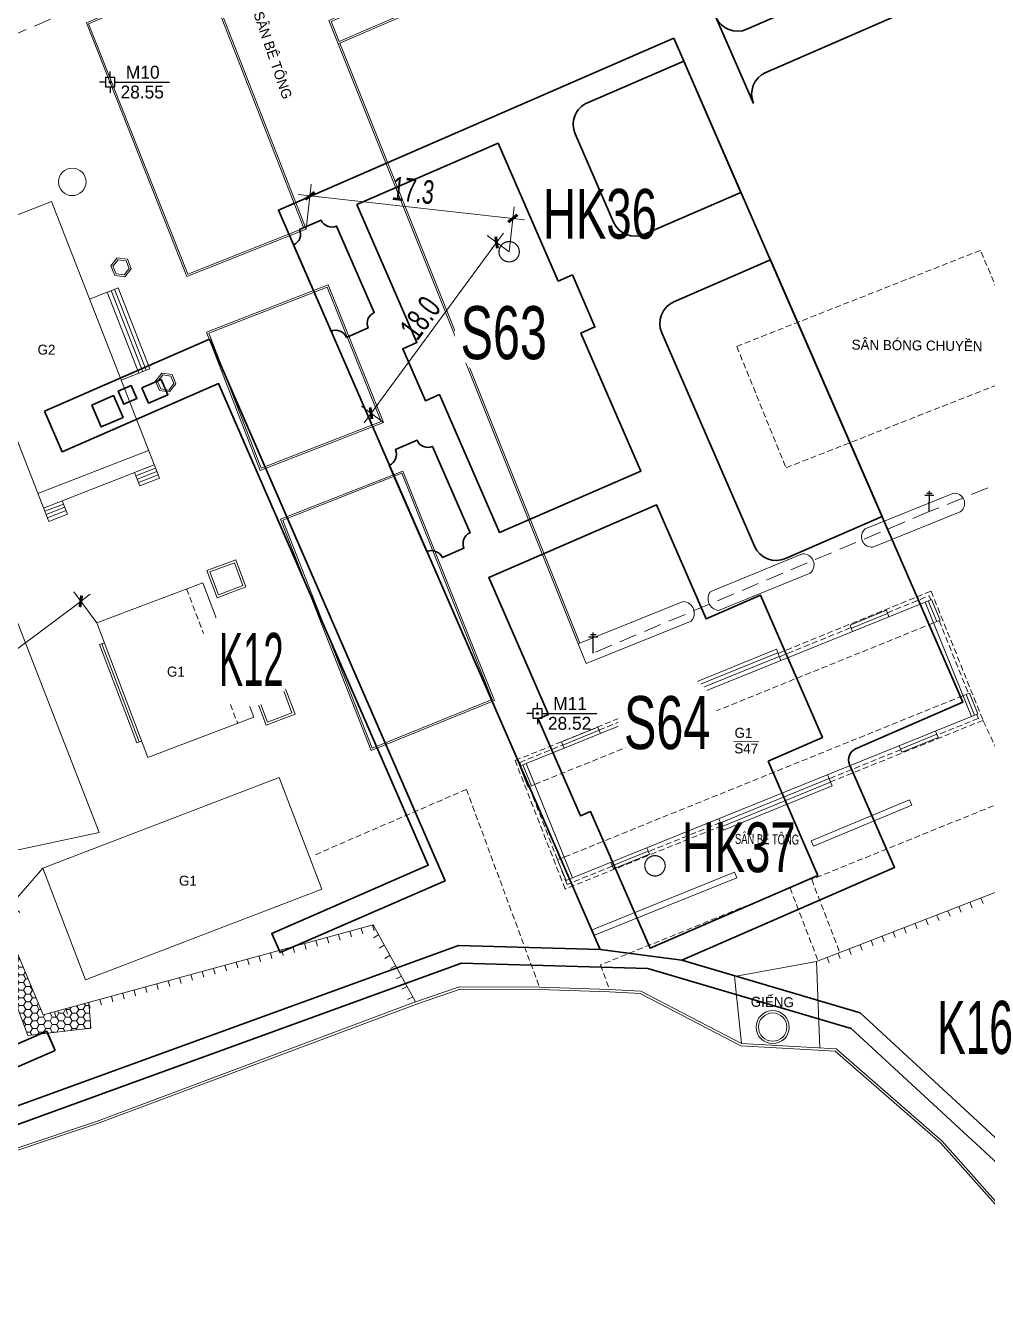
# Model space of a CAD drawing. Header units: inches. Extents: x 496359 to 501064, y 2374078 to 2377203.
# Drawn here: x 498262.6 to 498344.3, y 2376130.5 to 2376238.9 of the extents above; entities that cross this region are included whole.
import ezdxf
from ezdxf.enums import TextEntityAlignment as Align

# ---------------------------------------------------------------- set-up
doc = ezdxf.new("R2010")
doc.units = ezdxf.units.IN
doc.header["$MEASUREMENT"] = 0
doc.linetypes.add('DASHED', pattern=[0.75, 0.5, -0.25])
for name, color, linetype in [('cd', 7, 'Continuous'), ('chu', 6, 'Continuous'), ('MANH', 147, 'Continuous'), ('MOC - DC2', 1, 'Continuous'), ('NOI', 2, 'Continuous'), ('tl', 8, 'Continuous')]:
    doc.layers.add(name, color=color, linetype=linetype)
for name, color, linetype, lineweight in [('EG Text2', 7, 'Continuous', 18), ('ISO', 252, 'Continuous', 20), ('LC Dim', 8, 'Continuous', 18), ('LC Net dam 1', 30, 'Continuous', 30), ('LC Net manh', 239, 'Continuous', 5)]:
    doc.layers.add(name, color=color, linetype=linetype, lineweight=lineweight)
doc.styles.add('dien giai', font='', dxfattribs={"width": 0.8})
doc.styles.add('EG Hai', font='')
doc.styles.add('style1', font='')
doc.styles.get('dien giai').set_extended_font_data('.VnArial NarrowH')
doc.styles.get('EG Hai').set_extended_font_data('.VnArial NarrowH')
doc.styles.get('style1').set_extended_font_data('.VnAvantH')
doc.dimstyles.new('DIM300', dxfattribs={"dimscale": 0.5, "dimtxt": 2, "dimasz": 0.006999999999999999, "dimexe": 1, "dimexo": 0, "dimgap": 0.4, "dimtad": 1, "dimtoh": 1, "dimdec": 1, "dimzin": 1, "dimdsep": 46, "dimtxsty": 'dien giai', "dimblk": 'rowdim', "dimcen": 2.5, "dimclrd": 256, "dimclre": 256, "dimclrt": 2, "dimazin": 0, "dimtfac": 1, "dimtdec": 1, "dimtix": 1, "dimtmove": 2, "dimatfit": 0, "dimldrblk": 'dot leader', "dimfxl": 2, "dimtolj": 1, "dimtzin": 0, "dimlwd": -1, "dimlwe": -1, "dimarcsym": 1})

# ---------------------------------------------------------------- blocks, each defined once
blk = doc.blocks.new('cdien')
at = {"layer": 'cd', "extrusion": (-0.0005186573852502598, 0.0007689855314360053, 0.999999569827792)}
for p, q in [((-0.7965127634761302, 2.784041248790004, -0.002830840675530411), (0.764202508418748, 2.784465769470103, -0.00202169027567578)), ((-0.459985754583613, 3.144412337993913, -0.002933418654703424), (0.4886843127005704, 3.1446703799744, -0.002441582137115539)), ((0, 0), (-0.001049704209435731, 3.504816721539669, -0.002972533856058668))]:
    blk.add_line(p, q, dxfattribs=at)
blk = doc.blocks.new('1')
at = {"layer": 'tl', "color": 250, "lineweight": 0}
blk.add_line((0, -0.5), (0, 0), dxfattribs=at)
blk = doc.blocks.new('MOC')
at = {"layer": 'MOC - DC2'}
for points in [[(-0.3999999999650754, 0), (-0.8999999999650754, 0)], [(0, 0.3999999999068677), (0, 0.8999999999068677)], [(0.4000000000232831, 0), (5.02971992577659, 0)], [(0, -0.3999999999068677), (0, -0.8999999999068677)]]:
    blk.add_lwpolyline(points, dxfattribs=at)
blk.add_lwpolyline([(-0.3999999999650754, -0.3999999999068677), (0.4000000000232831, -0.3999999999068677), (0.4000000000232831, 0.3999999999068677), (-0.3999999999650754, 0.3999999999068677)], close=True, dxfattribs=at)
blk.add_circle((0, 0), 0.08684733777688874, dxfattribs=at)
blk = doc.blocks.new('Nền HT mới')
at = {"layer": 'MANH', "lineweight": 0}
h = blk.add_hatch(dxfattribs=at)
h.set_pattern_fill('HONEY', color=8, scale=3, style=0)
h.set_pattern_definition([(0, (-122.5355175390678, -127.635057509), (0.5625, 0.324759525), [0.375, -0.75]), (120, (-122.5355175390678, -127.635057509), (-0.5624999987709673, 0.3247595271287468), [0.3749999999999998, -0.7499999999999996]), (59.99999999999999, (-122.5355175390678, -127.635057509), (1.229032625671422e-09, 0.6495190521287468), [-0.75, 0.375])])
h.paths.add_polyline_path([(-126.7996228174261, -112.603293866905), (-142.6302722208156, -114.6640018737489), (-142.8762160865545, -114.6885002884628), (-142.7436192438427, -116.019663133713), (-127.6363734847937, -113.9076992194714), (-122.5355175391842, -127.635057509), (-117.1743738128525, -127.0325726983683), (-117.34463536151, -124.8329575029748), (-121.2301135669068, -125.8916099272283)])
at = {"layer": 'chu', "color": 6, "lineweight": 0, "elevation": -28.37660884582989}
blk.add_lwpolyline([(-62.60447239182668, -102.6691833660552), (-60.45384350145014, -102.6966903280081)], dxfattribs=at)
at = {"layer": 'MANH', "color": 1, "linetype": 'DASHED', "lineweight": 0, "ltscale": 3, "elevation": -28.37660884582989}
for points in [[(-168.1140522845044, -62.56482511764261), (-148.041446332466, -53.6538078752892), (-128.1698414602388, -44.58520711218807), (-95.89018896611651, -30.64681443065274), (-58.74318896611931, -13.92981443047393), (-28.81618896609416, -1.114814430529805), (3.666811033913291, 13.63718556933236), (31.20181103388768, 25.31418556947392), (62.44381103391515, 39.10918556939941), (92.05397378362704, 52.59126531560105), (119.8372661278163, 64.47791280405727)], [(296.5501003887666, 137.3038621385967), (308.6256717042461, 107.715005951879), (320.9372687472542, 78.75218239793685), (295.2812866328795, 58.9006770201413), (270.4275684173381, 45.08540504094344), (239.6754681673528, 32.37265851576012), (209.7939964049192, 20.25082572078463), (183.9306626702355, 9.59972464474049), (120.589880980614, -15.78127645753193), (90.6886874857637, -27.72484244877342), (65.23246447626025, -38.057124049923), (38.27746444283275, -49.14429930742699), (9.67797595792672, -60.80648998549077), (-18.05310365597961, -71.81673355406019), (-45.97728591854229, -83.1465336392248), (-74.52935717132186, -95.16736007440704)]]:
    blk.add_lwpolyline(points, dxfattribs=at)
at = {"layer": 'MANH', "lineweight": 0, "elevation": -28.37660884582989}
for points in [[(-78.98516124375874, -33.62396984087172), (-96.97089853655325, -41.42695673420894), (-96.17237796535028, -43.42433248652014), (-78.1180653693691, -35.63331096904221), (-78.97979268943436, -33.636410514413)], [(-75.65808588364871, -94.31621684092897), (-96.03310267574398, -43.36863335087764)], [(-75.79736117331322, -94.37191597657147), (-96.17237796535028, -43.42433248652014)], [(-129.9283686877998, -60.48801764944437), (-120.533871719842, -56.8194713821249)], [(-120.533871719842, -56.8194713821249), (-111.3605544459379, -80.31071151938158)], [(-129.9283686877998, -60.48801764944437), (-120.7550514138957, -83.97925778670106)], [(-115.7837867938752, -64.49488428426775), (-117.3047026672821, -65.0888011558527)], [(-115.7837867938169, -64.49488428426775), (-113.0962551540533, -71.37717661546412)], [(-115.7801835295932, -64.50411160575095), (-114.8631444259618, -64.14600830437485)], [(-115.4593024848682, -64.37880772171411), (-112.7717708451046, -71.26110005291048)], [(-115.1612234553859, -64.26240801304448), (-112.4736918156223, -71.14470034424085)], [(-114.8631444259618, -64.14600830437485), (-112.1756127861981, -71.02830063557121)], [(-113.0962551540533, -71.37717661546412), (-114.6171710275185, -71.97109348704907)], [(-113.0962551540533, -71.37717661546412), (-112.1682374074544, -71.02830063557121)], [(-121.6749494311471, -81.62163036880884), (-112.2804524631892, -77.95308410148937)], [(-121.1983139662143, -82.84414093108717), (-111.8038169982565, -79.1755946637677)], [(-113.0246583210492, -80.96054323255885), (-113.4679208733678, -79.82542637694496)], [(-113.3587961464609, -80.1048754668409), (-111.6946922712914, -79.45504375366363)], [(-113.249671419554, -80.38432455673683), (-111.5855675443263, -79.73449284355956)], [(-113.1405466925889, -80.66377364663276), (-111.4764428173612, -80.0139419334555)], [(-113.0246583210492, -80.96054323255885), (-111.3605544459379, -80.31071151938158)], [(-134.389843879263, -84.73594228509683), (-127.4753107681709, -82.15816245373207), (-116.4818190520118, -110.4170709942082), (-126.7996228177171, -112.6032938673707)], [(-119.609511255806, -82.22371428418774), (-119.1662487034873, -83.35883113980162)], [(-43.97875757229758, -81.60186653077471), (-51.40778675622551, -84.60610127268228)], [(-121.0891892392492, -83.1235900209831), (-119.5003865288991, -82.50316337408367)], [(-120.9800645122841, -83.40303911087904), (-119.3912618019922, -82.7826124639796)], [(-120.870939785319, -83.68248820077497), (-119.2821370750271, -83.06206155387554)], [(-120.7550514138957, -83.97925778670106), (-119.1662487034873, -83.35883113980162)], [(-43.34534770558366, -83.16819565981496), (-50.77437688951159, -86.17243040125686)], [(-56.73410483542375, -86.74393042554948), (-64.53835440409148, -89.91938042040783)], [(-107.331992557326, -88.15771092945579), (-106.4617987023621, -90.4625865561502), (-104.0047338720715, -89.53493445558343), (-104.8749277269771, -87.23005882888901), (-107.331992557326, -88.15771092945579)], [(-56.07581074832251, -88.3618086330207), (-63.88006031693203, -91.53725862787905)], [(-116.6720962462086, -92.59781628899145), (-107.6695459035645, -89.18403593176845)], [(-107.6695459035645, -89.18403593176845), (-103.3324658439333, -100.6214388954068)], [(-46.33262624189501, -90.83361782325301), (-80.19974793260462, -104.5446075168984)], [(-66.86174272751214, -90.78390148473773), (-75.79736117331322, -94.37191597657147)], [(-46.33262624189501, -90.83361782325301), (-45.77647454099042, -90.60846168832722)], [(-42.39619985915033, -100.5568715273948), (-46.33262624189501, -90.83361782325301)], [(-45.33719631679833, -92.49295544396955), (-46.05455039138451, -90.72103975579012)], [(-45.05912046628782, -92.38037737650666), (-45.77647454087401, -90.60846168832722)], [(-52.70213552924815, -92.7844411731312), (-49.61850039247201, -91.52786371815819)], [(-52.59089657873392, -93.05742103192824), (-49.50726144189957, -91.80084357695523)], [(-49.61850039247201, -91.52786371815819), (-49.39602249138534, -92.07382343621794)], [(-116.6720962462086, -92.59781628899145), (-112.3350161865774, -104.0352192526298)], [(-66.19000927812431, -92.45679155090693), (-75.12562772392539, -96.04480604274067)], [(-52.70213552924815, -92.7844411731312), (-52.47965762816148, -93.33040089119095)], [(-45.61527216730883, -92.6055335118981), (-45.05912046628782, -92.38037737650666)], [(-116.4402428795538, -94.4468166735569), (-116.0299501139625, -94.2912330520885)], [(-116.4402428794956, -94.4468166735569), (-113.2755372940401, -102.7925268160725)], [(-116.2350964967582, -94.36902486258987), (-113.0703909112444, -102.7147350051055)], [(-75.12562772392539, -96.04480604274067), (-75.79736117331322, -94.37191597657147)], [(-68.17963360744307, -98.58749259408432), (-58.95945806713553, -94.83028261275831)], [(-68.05510169511672, -98.89309331873301), (-58.83492615480918, -95.135883337407)], [(-67.93056978279037, -99.19869404338169), (-58.71039424248283, -95.44148406205568)], [(-58.95945806713553, -94.83028261275831), (-58.56934716953674, -95.78761291229966)], [(-103.1690067082482, -98.97583672921974), (-102.2988128532843, -101.2807123559141), (-99.84174802299367, -100.3530602553474), (-100.7119418778993, -98.04818462865296), (-103.1690067082482, -98.97583672921974)], [(-68.17963360721023, -98.58749259408432), (-67.78952270972786, -99.54482289316002)], [(-43.11573179985407, -98.78591404488179), (-42.55737562203558, -98.55986543424297)], [(-42.11812400863982, -100.4442934599319), (-42.8354514726625, -98.67244350170586)], [(-41.84004815812932, -100.3317153924691), (-42.55737562215199, -98.55986543424297)], [(-112.3350161865774, -104.0352192526298), (-103.3324658439915, -100.6214388954068)], [(-42.39617324852861, -100.5569372582795), (-76.26329493923822, -114.2679269519249)], [(-42.39619985915033, -100.5568715273948), (-41.84004815824574, -100.3317153924691)], [(-77.20026856666209, -102.7024030401917), (-74.12585314496664, -101.4495826075399)], [(-77.08902961608965, -102.9753828994544), (-74.0146141944524, -101.7225624668026)], [(-74.12585314496664, -101.4495826075399), (-73.90337524387996, -101.9955423255997)], [(-45.21492901496367, -102.3341301424043), (-45.43740691605035, -101.7881704243446)], [(-113.2755372940401, -102.7925268160725), (-112.8652445284488, -102.6369431946041)], [(-77.20026856666209, -102.7024030401917), (-76.97779066557541, -103.2483627582515)], [(-48.40980310242867, -103.3177277381146), (-45.32616796547791, -102.0611502836073)], [(-48.29856415185623, -103.5907075969117), (-45.21492901496367, -102.3341301424043)], [(-48.29856415185623, -103.5907075969117), (-48.5210420529429, -103.0447478788519)], [(-80.19974793237179, -104.5446075178297), (-80.75589963315997, -104.7697636536868)], [(-80.038545558632, -106.5416793423319), (-80.75589963327639, -104.7697636536868)], [(-79.76046970806328, -106.4291012739377), (-80.4778237828823, -104.6571855862239)], [(-80.19974793260462, -104.5446075168984), (-76.26329493923822, -114.2679269519249)], [(-121.2637577800151, -113.4311605748335), (-101.1986145630317, -105.7291467679279)], [(-97.5587549511065, -115.2116413768927), (-101.1986145629735, -105.7291467679279)], [(-63.69836572830809, -109.584289129878), (-54.47819018776772, -105.8270791490177)], [(-63.57383381574891, -109.8898898545267), (-54.35365827520855, -106.1326798736663)], [(-54.22912636276578, -106.438280598315), (-54.61068376467574, -105.501940536833)], [(-79.4823938576692, -106.3165232064748), (-80.038545558632, -106.5416793423319)], [(-63.44930190330615, -110.1954905791754), (-54.22912636276578, -106.438280598315)], [(-56.00563993374362, -111.1025658995459), (-47.65459802955866, -107.6340849479275)], [(-55.8138562632912, -111.5643223547922), (-47.46281435910623, -108.0958414031738)], [(-47.46281435910623, -108.0958414031738), (-47.65459802955866, -107.6340849479275)], [(-63.44930190307332, -110.1954905791754), (-63.83941280043928, -109.2381602800997)], [(-69.72511793369904, -112.2488434990482), (-69.94759583478572, -111.7028837809885)], [(-55.8138562632912, -111.5643223547922), (-56.00563993374362, -111.1025658995459)], [(-126.7996228177171, -112.6032938673707), (-121.2301135670814, -125.8916099272283)], [(-76.97844453644484, -112.4951187894294), (-77.53680071437975, -112.7211674000682)], [(-76.81947325024066, -114.4930173578286), (-77.53680071426334, -112.7211674000682)], [(-76.54139739978837, -114.3804392899001), (-77.25872486386925, -112.608589331674)], [(-72.91077230602514, -113.2286840724373), (-69.83635688421327, -111.9758636402512)], [(-72.7995333554527, -113.5016639312344), (-69.72511793369904, -112.2488434990482)], [(-117.6238981680899, -122.9136551837983), (-121.2637577800151, -113.4311605748335)], [(-62.50840900174353, -113.7796199611003), (-74.59689564123528, -118.6664181729393)], [(-72.7995333554527, -113.5016639312344), (-73.02201125653937, -112.9557042131746)], [(-62.32101562740991, -114.2431754847603), (-62.50840900174353, -113.7796199611003)], [(-55.56389067193504, -121.3680550545068), (-35.48810881532972, -113.6161732287692), (-28.56286456866201, -130.2961053662548), (-21.0622794348119, -127.6398142208891), (-16.17277114878652, -125.5201735152477), (-4.856285850920358, -121.8796039852859), (1.897219248644433, -148.3901437172281), (-14.15539038471888, -154.1213132273951), (-14.25886483722843, -155.9443887230555)], [(-76.26332154927786, -114.2678612219715), (-76.81947325012425, -114.493017357363)], [(-62.32101562740991, -114.2431754847603), (-74.40950226690165, -119.1299736965993)], [(-117.6238981680899, -122.9136551837983), (-97.5587549511065, -115.2116413768927)], [(-121.2301135670814, -125.8916099272283), (-93.21419857674755, -118.2582853399763), (-89.59746438642742, -124.7920746543059)], [(-74.40950226690165, -119.1299736965993), (-74.59689564123528, -118.6664181729393)], [(-61.9163501161338, -128.322381262722), (-62.51156359584547, -122.6273032194549), (-55.56389067193504, -121.3680550545068), (-55.26944944815023, -128.6854191539423)], [(-117.1743738129107, -127.032572698834), (-117.3446353615682, -124.8329575029748)]]:
    blk.add_lwpolyline(points, dxfattribs=at)
for points in [[(-79.06333690246811, -33.82139404728878), (-96.77752662961848, -41.50657192017752), (-96.09030699322011, -43.22554559172931), (-78.31522127321932, -35.55501952912527)], [(-109.02987678919, -63.16351038223002), (-98.88674221216479, -59.15190435020122), (-107.4561889661081, -37.27081443048883), (-117.5641488403153, -41.6276030047411)], [(-108.9456510954724, -62.96889369800556), (-99.08093041838856, -59.06740026227999), (-107.5392849677546, -37.4699714221606), (-117.3710535697128, -41.70771451206747)], [(-114.0779043882458, -61.71207568706814), (-114.9376833040687, -61.59032103750724), (-115.4730153812516, -62.27403409598264), (-115.1485685426114, -63.07950180308762), (-114.2887896269049, -63.2012564517172), (-113.753457549722, -62.51754339370746)], [(-114.1846833162081, -61.84845112642142), (-114.8729681728828, -61.75098202150184), (-115.3015213220451, -62.29831964062396), (-115.0417896147073, -62.94312636326868), (-114.353504758149, -63.0405954677226), (-113.9249516088703, -62.49325784906614)], [(-107.3482433586569, -67.89440395595375), (-97.02220048318395, -63.89113784773144), (-92.31428435223188, -75.57830391550306), (-102.8122340613581, -79.65137719089034)], [(-107.154392662279, -67.98012879263479), (-97.10601748385943, -64.08451066683847), (-92.51019134651415, -75.49341893806923), (-102.7263836724405, -79.45717387046534)], [(-110.2832906563954, -71.49691068060565), (-111.1430695722183, -71.37515603104475), (-111.6784016494012, -72.05886908952016), (-111.353954810761, -72.86433679662514), (-110.4941758950545, -72.98609144525471), (-109.9588438178716, -72.30237838724497)], [(-110.3900695843577, -71.63328611995894), (-111.0783544410324, -71.53581701503936), (-111.5069075901947, -72.08315463416147), (-111.2471758828569, -72.72796135680619), (-110.5588910262986, -72.82543046126011), (-110.1303378770199, -72.27809284260366)], [(-101.0661875863398, -83.80304718116167), (-90.6768708666159, -79.70058217882979), (-82.90762330876441, -99.2005390343802), (-93.37164780415605, -103.4360594698774)], [(-100.8719359054185, -83.88761328585315), (-90.76086882646905, -79.89502167008686), (-83.10218706709111, -99.11747053271029), (-93.28733524528343, -103.2401102749245)], [(-107.0742417645479, -88.27417778648305), (-106.345331845102, -90.20483576325569), (-104.2624846647914, -89.41846759855616), (-104.9913945842372, -87.48780962178353)], [(-102.9112559154701, -99.092303586247), (-102.1823459960242, -101.0229615630196), (-100.0994988157136, -100.2365933983201), (-100.8284087351594, -98.30593542154747)]]:
    blk.add_lwpolyline(points, close=True, dxfattribs=at)
at = {"layer": 'MANH', "color": 4, "lineweight": 0, "elevation": -28.37660884582989}
for points in [[(-184.3552795388341, -81.22085503401104), (-181.5838490686683, -81.01036289526019), (-181.135463890033, -81.65060133725274), (-177.8122181418539, -94.31613663775715), (-173.0979401735776, -117.6037735562386), (-168.3231807131624, -149.4976173756259), (-149.5009867174622, -146.1183384149881), (-116.6266446487816, -135.1269188840488), (-89.53004606934974, -124.9803913808973), (-85.82406533415906, -123.7139751907052), (-79.08021094649575, -123.7475096029775), (-73.1358338813252, -123.9274638230527), (-70.52698066207358, -124.0660035866858), (-61.97065355628274, -128.519586585051), (-53.95438424945587, -128.9810054484369), (-45.02497594285069, -136.7573371190192), (-38.2333128129203, -144.3931360147508)], [(-184.2144667333878, -81.00958417873699), (-181.4853877400119, -80.80230866471175), (-180.951100827132, -81.56520413240287), (-177.6173229455553, -94.27087944099549), (-172.9009016703885, -117.5691038873592), (-168.1558692096105, -149.2643809947731), (-149.5506276380574, -145.9240530077914), (-116.6934428963532, -134.9383699675636), (-89.59746438642742, -124.7920746543059), (-85.85681054094584, -123.5138098896095), (-79.07668721500795, -123.5475246520327), (-73.1275039860584, -123.7276243693741), (-70.47308964462263, -123.8685835977631), (-61.9163501161338, -128.322381262722), (-53.8746123295814, -128.7852660990866), (-44.88401124317443, -136.614888574517), (-38.0980299247849, -144.244299465845)]]:
    blk.add_lwpolyline(points, dxfattribs=at)
at = {"layer": 'MANH', "linetype": 'DASHED', "lineweight": 0, "elevation": -28.37660884582989}
blk.add_lwpolyline([(-58.13166917266335, -79.42378496244419), (-37.26510687591053, -71.22497999347615), (-41.62913646886136, -60.95632795389611), (-62.32918798678566, -69.11625927459318)], close=True, dxfattribs=at)
for points in [[(-109.0486087814743, -89.7069786075117), (-104.711528721843, -101.14438157115)], [(-45.61527216730883, -92.6055335118981), (-79.48239385801844, -106.3165232055435)], [(-43.11352732311479, -98.78502157010007), (-76.9806490137662, -112.4960112637455)], [(-35.48810881532972, -113.6161732287692), (-41.40667528396716, -100.8774379711213)], [(-98.1092337359978, -112.2871936653355), (-85.28323798771726, -106.7397735380182), (-79.07668721500795, -123.5475246520327)], [(-38.42818549507774, -107.2881445317144), (-55.96574615372356, -114.3881666604975)], [(-55.95791543059295, -114.4084466253953), (-53.5681535552676, -120.5974390758747)], [(-57.79326842946011, -115.1280328739049), (-73.88329624739254, -121.6420262270221), (-73.1275039860584, -123.7276243693741)], [(-57.79326842946011, -115.1280328739049), (-55.40716912905464, -121.3075400079215)]]:
    blk.add_lwpolyline(points, dxfattribs=at)
at = {"layer": 'MANH', "color": 5, "linetype": 'DASHED', "lineweight": 0, "elevation": -28.37660884582989}
for points in [[(-58.81047909368772, -95.19587630970273), (-45.81869665463, -89.90411452628541), (-41.40667528396716, -100.8774379711213), (-54.36351014190132, -106.1085034390526)], [(-49.53186061675206, -91.74047731799874), (-45.98462168767128, -90.29562989348415), (-45.84731151046708, -90.63713979540262)], [(-58.69726826279202, -95.47369515342507), (-52.61569262342073, -92.99657165637109)], [(-45.13419179745961, -92.41076975088436), (-42.64721412705967, -98.59623624902088)], [(-63.59584455092681, -109.8358756136695), (-76.898836995063, -115.2066953518042), (-81.14360108691744, -104.2925158218095), (-68.03124328085232, -98.9516417533705)], [(-74.0180623143633, -101.7141007972496), (-67.91803244995663, -99.22946059709284)], [(-41.93412086762964, -100.3698004107537), (-41.79677266114868, -100.7114048968615), (-45.29986100561928, -102.1257074382702)], [(-80.6523956234987, -104.7278604051644), (-80.7569738712582, -104.458967777955), (-77.09267401683155, -102.966439556385)], [(-48.3875626068284, -103.3723058091091), (-54.47672156407043, -105.8306831443297)], [(-72.89524178037664, -113.2667959086211), (-76.72938127797806, -114.8147537969598), (-79.95942019286576, -106.5096457051659)], [(-63.70905597309593, -109.5580553184809), (-69.81677205260621, -112.0239247242534)]]:
    blk.add_lwpolyline(points, dxfattribs=at)
at = {"layer": 'MANH', "color": 8, "lineweight": 0, "elevation": -28.37660884582989}
blk.add_lwpolyline([(-117.1743738129107, -127.032572698834), (-122.5355175391842, -127.635057509), (-127.6363734847937, -113.9076992190057), (-142.7436192438427, -116.019663133713), (-142.8762160867291, -114.6885002889285)], dxfattribs=at)
at = {"layer": 'MANH', "lineweight": 0}
for centre, radius in [((-118.7556091182005, -55.14397067209575, 0.3433911541701136), 1.166492391820125), ((-59.27239789661962, -126.9355817419091, -0.2336088458298882), 1.401002587446707), ((-59.27239789661962, -126.9355817419091, -0.2336088458298882), 1.201002587446707)]:
    blk.add_circle(centre, radius, dxfattribs=at)
for centre, radius, start, end in [((-43.83423909276735, -82.454661798718, 1.05539115417011), 0.864953963687429, 304.4177391461417, 99.6182197158439), ((-50.84320606529491, -85.28902703761923, 1.05539115417011), 0.8860806725576735, 129.5808363154628, 274.4551225552223), ((-56.68307496822217, -87.66603187523651, 1.104391154170113), 0.9235123878764941, 311.1140007135169, 93.16756543535254), ((-63.76320687890529, -90.54527057153973, 1.100391154170111), 0.9988468509387493, 141.3656325877287, 263.2816770386449), ((-66.93094218609167, -91.78299707691986, 1.076391154170111), 1.001489174583047, 317.7170358214346, 86.03790162743951)]:
    blk.add_arc(centre, radius, start, end, dxfattribs=at)
at = {"layer": 'MOC - DC2', "lineweight": 0}
for p in [(-115.544188966097, -46.66781443083528, 0.1743911541701095), (-79.24618896608717, -100.2908144305075, 0.1483911541701097)]:
    blk.add_point(p, dxfattribs=at)
at = {"layer": 'cd', "lineweight": 0, "xscale": 0.5, "yscale": 0.5, "zscale": 0.5, "rotation": 359.2672157837458}
for p in [(-45.97728591854229, -83.1465336392248, 1.17739115417011), (-74.52935717132186, -95.16736007440704, 1.10239115417011)]:
    blk.add_blockref('cdien', p, dxfattribs=at)
at = {"layer": 'MOC - DC2', "lineweight": 0}
for p in [(-115.544188966097, -46.66781443083528, 0.1743911541701095), (-79.24618896608717, -100.2908144305075, 0.1483911541701097)]:
    blk.add_blockref('MOC', p, dxfattribs=at)
at = {"layer": 'NOI', "lineweight": 0}
for p, rotation in [((-41.58666694786643, -115.9710156098554, -28.37660884582989), 21.11312069336311), ((-44.38528016191685, -117.0516469432587, -28.37660884582989), 21.11312069336311), ((-43.45240909052791, -116.6914364989461, -28.37660884582989), 21.11312069336311), ((-42.51953801913896, -116.3312260541679, -28.37660884582989), 21.11312069336311), ((-47.18389337590907, -118.1322782761963, -28.37660884582989), 21.11312069336311), ((-46.25102230452012, -117.7720678318838, -28.37660884582989), 21.11312069336311), ((-45.3181512333058, -117.4118573875712, -28.37660884582989), 21.11312069336311), ((-96.14457764796225, -119.0567077589767, -28.37660884582989), 15.24107065877397), ((-95.17974934336507, -118.7938269060651, -28.37660884582989), 15.24107065877397), ((-94.2149210388261, -118.5309460536191, -28.37660884582989), 15.24107065877397), ((-93.25009273422893, -118.2680652011732, -28.37660884582989), 15.24107065877397), ((-92.74791876779182, -119.1006403132887, -28.37660884582989), 298.9664195752667), ((-49.98250658995948, -119.2129096095996, -28.37660884582989), 21.11312069336311), ((-49.04963551857054, -118.852699165287, -28.37660884582989), 21.11312069336311), ((-48.11676444729801, -118.4924887205088, -28.37660884582989), 21.11312069336311), ((-100.9687191708899, -120.3711120221378, -28.37660884582989), 15.24107065877397), ((-100.0038908662927, -120.1082311692262, -28.37660884582989), 15.24107065877397), ((-99.03906256169557, -119.8453503167802, -28.37660884582989), 15.24107065877397), ((-98.0742342571566, -119.5824694643343, -28.37660884582989), 15.24107065877397), ((-97.10940595255943, -119.3195886114227, -28.37660884582989), 15.24107065877397), ((-92.26362183579022, -119.9755440117406, -28.37660884582989), 298.9664195752667), ((-52.7811198039517, -120.2935409425372, -28.37660884582989), 21.11312069336311), ((-51.84824873273737, -119.9333304982247, -28.37660884582989), 21.11312069336311), ((-50.91537766134843, -119.5731200539121, -28.37660884582989), 21.11312069336311), ((-104.8280323892204, -121.4226354323873, -28.37660884582989), 15.24107065877397), ((-103.8632040846232, -121.1597545799414, -28.37660884582989), 15.24107065877397), ((-102.8983757800261, -120.8968737274954, -28.37660884582989), 15.24107065877397), ((-101.9335474754289, -120.6339928745838, -28.37660884582989), 15.24107065877397), ((-91.77932490373041, -120.850447710658, -28.37660884582989), 298.9664195752667), ((-54.64686194672959, -121.013961831628, -28.37660884582989), 21.11312069336311), ((-53.71399087534064, -120.6537513873154, -28.37660884582989), 21.11312069336311), ((-108.6873456075509, -122.4741588431025, -28.37660884582989), 15.24107065877397), ((-107.7225173029537, -122.2112779906565, -28.37660884582989), 15.24107065877397), ((-106.7576889983566, -121.9483971377449, -28.37660884582989), 15.24107065877397), ((-105.7928606937594, -121.6855162852989, -28.37660884582989), 15.24107065877397), ((-91.2950279716706, -121.7253514091099, -28.37660884582989), 298.9664195752667), ((-112.5466588258232, -123.525682253352, -28.37660884582989), 15.24107065877397), ((-111.5818305212842, -123.262801400906, -28.37660884582989), 15.24107065877397), ((-110.6170022166871, -122.9999205484601, -28.37660884582989), 15.24107065877397), ((-109.6521739120899, -122.7370396955484, -28.37660884582989), 15.24107065877397), ((-90.81073103966901, -122.6002551075617, -28.37660884582989), 298.9664195752667), ((-90.3264341076092, -123.4751588060135, -28.37660884582989), 298.9664195752667), ((-116.4059720441537, -124.5772056640672, -28.37660884582989), 15.24107065877397), ((-115.4411437396147, -124.3143248116212, -28.37660884582989), 15.24107065877397), ((-114.4763154350176, -124.0514439587096, -28.37660884582989), 15.24107065877397), ((-113.5114871304204, -123.7885631062636, -28.37660884582989), 15.24107065877397), ((-89.8421371755494, -124.3500625044653, -28.37660884582989), 298.9664195752667), ((-120.2652852624842, -125.6287290747823, -28.37660884582989), 15.24107065877397), ((-119.3004569579452, -125.3658482218707, -28.37660884582989), 15.24107065877397), ((-118.3356286533481, -125.1029673694247, -28.37660884582989), 15.24107065877397), ((-117.3708003487509, -124.8400865165131, -28.37660884582989), 15.24107065877397)]:
    blk.add_blockref('1', p, dxfattribs=dict(at, rotation=rotation))
at = {"layer": 'chu', "color": 6, "lineweight": 0, "style": 'style1'}
for s, rotation, p in [('S¢N B£ T¤NG', 288.9448985836846, (-103.3861827520841, -40.8467516340861, -28.37660884582989)), ('S¢N BãNG CHUYÒN', 359.2672157837458, (-52.56998852197557, -69.38615420838687, -28.37660884582989)), ('G2', 359.2672157837458, (-121.7137872779813, -69.8077823874155, -28.37660884582989)), ('G1', 359.2672157837458, (-110.7187127810275, -97.15298180892933, -28.37660884582989)), ('G1', 359.2672157837458, (-62.51516475009976, -102.3557680631602, -28.37660884582989)), ('S47', 359.2672157837458, (-62.53211989940155, -103.6814045990432, -28.37660884582989)), ('G1', 359.2672157837458, (-109.7006031632727, -114.9145134939426, -28.37660884582989)), ('GIÕNG', 359.2672157837458, (-61.13826689216785, -125.2027510167645, -28.37660884582989))]:
    blk.add_text(s, height=0.85, rotation=rotation, dxfattribs=at).set_placement(p)
at = {"layer": 'chu', "color": 6, "lineweight": 0, "style": 'style1', "width": 0.7}
for s, p in [('S¢N B£ T¤NG', (-62.47835951268917, -111.3670064705038, -28.37660884582989)), ('RAU', (-41.75539829593163, -126.0402167328248, -28.37660884582989))]:
    blk.add_text(s, height=0.85, rotation=359.2672157837458, dxfattribs=at).set_placement(p)
at = {"layer": 'MOC - DC2', "lineweight": 0, "style": 'style1'}
for s, p in [('M10', (-114.2040662753816, -46.37476620456073, 0.1743911541701095)), ('28.55', (-114.6575216417505, -48.05601987527552, 0.1743911541701095)), ('M11', (-77.90606627537181, -99.9977662042329, 0.1483911541701097)), ('28.52', (-78.35952164174068, -101.6790198749477, 0.1483911541701097))]:
    blk.add_text(s, height=1.1, dxfattribs=at).set_placement(p)
blk = doc.blocks.new('rowdim')
blk.add_line((-200, 7.105427357601002e-15), (200, 7.105427357601002e-15))
at = {"const_width": 50}
blk.add_lwpolyline([(-70.71067811865474, -70.71067811865474), (70.71067811865476, 70.71067811865476)], dxfattribs=at)
blk = doc.blocks.new('*D340')
at = {"layer": 'Defpoints', "color": 0, "transparency": 16777216}
for p in [(498253.2393552287, 2376176.698513964), (498250.5483468421, 2376173.594741269), (498264.0314311859, 2376167.341653856)]:
    blk.add_point(p, dxfattribs=at)
at = {"layer": 'LC Dim', "transparency": 16777216}
for p, q in [((498253.2393552287, 2376176.698513964), (498249.8932672838, 2376172.839181363)), ((498261.3366449998, 2376164.241156559), (498250.5521246415, 2376173.591465871)), ((498264.0314311859, 2376167.341653856), (498260.685343241, 2376163.482321254))]:
    blk.add_line(p, q, dxfattribs=at)
at = {"layer": 'LC Dim', "transparency": 16777216, "xscale": 0.005, "yscale": 0.005, "zscale": 0.005}
for p, rotation in [((498250.5483468421, 2376173.594741269), 139.0743172506892), ((498261.3404227992, 2376164.237881161), 319.0743172506892)]:
    blk.add_blockref('rowdim', p, dxfattribs=dict(at, rotation=rotation))
at = {"layer": 'LC Dim', "color": 2, "transparency": 16777216, "insert": (498256.8757953466, 2376169.990587525), "char_height": 2, "attachment_point": 5, "rotation": 319.0743172506892, "style": 'dien giai'}
blk.add_mtext('\\A1;14.3', dxfattribs=at)
blk = doc.blocks.new('dot leader')
at = {"const_width": 50}
blk.add_lwpolyline([(-25, 0, 1), (25, 0, 1)], format="xyb", close=True, dxfattribs=at)
blk = doc.blocks.new('*D341')
at = {"layer": 'Defpoints', "color": 0, "transparency": 16777216}
for p in [(498267.2590248632, 2376190.003472917), (498268.6230927198, 2376188.174998142), (498253.2393552291, 2376176.698513964)]:
    blk.add_point(p, dxfattribs=at)
at = {"layer": 'LC Dim', "transparency": 16777216}
for p, q in [((498268.6230927198, 2376188.174998142), (498266.6610715392, 2376190.805003841)), ((498251.879295027, 2376178.529978505), (498267.2550172088, 2376190.00048315)), ((498253.2393552291, 2376176.698513964), (498251.2773340484, 2376179.328519663))]:
    blk.add_line(p, q, dxfattribs=at)
for p, xscale, yscale, zscale, rotation in [((498267.2590248632, 2376190.003472917), 0.005, 0.005, 0.005, 36.72345547657914), ((498251.8752873725, 2376178.526988739), 0.004999999999999999, 0.004999999999999999, 0.004999999999999999, 216.7234554765791)]:
    blk.add_blockref('rowdim', p, dxfattribs=dict(at, xscale=xscale, yscale=yscale, zscale=zscale, rotation=rotation))
at = {"layer": 'LC Dim', "color": 2, "transparency": 16777216, "insert": (498258.7173771576, 2376185.404323275), "char_height": 2, "attachment_point": 5, "rotation": 36.72345547657914, "style": 'dien giai'}
blk.add_mtext('\\A1;19.2', dxfattribs=at)
blk = doc.blocks.new('*D342')
at = {"layer": 'Defpoints', "color": 0, "transparency": 16777216}
for p in [(498286.408446754, 2376221.620910081), (498303.9545887196, 2376222.528348245), (498303.6392680658, 2376219.699951322)]:
    blk.add_point(p, dxfattribs=at)
at = {"layer": 'LC Dim', "transparency": 16777216}
for p, q in [((498286.408446754, 2376221.620910081), (498286.834564879, 2376225.44315001)), ((498286.7287366228, 2376224.448753017), (498303.9496195046, 2376222.528902233)), ((498303.6392680658, 2376219.699951322), (498304.0653861908, 2376223.522191251))]:
    blk.add_line(p, q, dxfattribs=at)
at = {"layer": 'LC Dim', "transparency": 16777216, "xscale": 0.005, "yscale": 0.005, "zscale": 0.005}
for p, rotation in [((498286.7237674078, 2376224.449307004), 173.6387116845384), ((498303.9545887196, 2376222.528348245), 353.6387116845384)]:
    blk.add_blockref('rowdim', p, dxfattribs=dict(at, rotation=rotation))
at = {"layer": 'LC Dim', "color": 2, "transparency": 16777216, "insert": (498295.4967130221, 2376224.901901541), "char_height": 2, "attachment_point": 5, "rotation": 353.63871168453835, "style": 'dien giai'}
blk.add_mtext('\\A1;17.3', dxfattribs=at)
blk = doc.blocks.new('*D343')
at = {"layer": 'Defpoints', "color": 0, "transparency": 16777216}
for p in [(498302.5708915656, 2376220.484977106), (498303.6392680656, 2376219.699951322), (498292.9809046139, 2376205.194510515)]:
    blk.add_point(p, dxfattribs=at)
at = {"layer": 'LC Dim', "transparency": 16777216}
for p, q in [((498291.9154887316, 2376205.983565535), (498302.5679309482, 2376220.48094787)), ((498303.6392680656, 2376219.699951322), (498301.765044344, 2376221.077100619)), ((498292.9809046139, 2376205.194510515), (498291.1066808923, 2376206.571659813))]:
    blk.add_line(p, q, dxfattribs=at)
at = {"layer": 'LC Dim', "transparency": 16777216, "xscale": 0.005, "yscale": 0.005, "zscale": 0.005}
for p, rotation in [((498302.5708915656, 2376220.484977106), 53.69215558974948), ((498291.9125281139, 2376205.9795363), 233.6921555897495)]:
    blk.add_blockref('rowdim', p, dxfattribs=dict(at, rotation=rotation))
at = {"layer": 'LC Dim', "color": 2, "transparency": 16777216, "insert": (498296.0964833037, 2376214.073750651), "char_height": 2, "attachment_point": 5, "rotation": 53.69215558974948, "style": 'dien giai'}
blk.add_mtext('\\A1;18.0', dxfattribs=at)

msp = doc.modelspace()

# ---------------------------------------------------------------- linework, layer by layer
at = {"layer": 'LC Net dam 1'}
for points in [[(498324.4013970933, 2376232.296375768), (498321.2092236375, 2376239.631907693, 0.414213562373095), (498323.8411499828, 2376238.596068076), (498393.5287032738, 2376268.921715906, 0.4142135623729759), (498394.5645428912, 2376271.553642251), (498393.3994387718, 2376274.231021342, 0.4142135623602134), (498389.451549254, 2376275.784780768), (498398.6209641609, 2376279.774997587, 0.4142135623857535), (498397.0672047347, 2376275.827108069), (498423.7696965002, 2376214.465473576, 0.4142135623730951), (498426.4016228455, 2376213.429633959), (498419.0660909201, 2376210.237460503, 0.4142135623732446), (498420.1019305375, 2376212.869386848), (498397.756716347, 2376264.218110326, 0.414213562373095), (498395.1247900017, 2376265.253949943), (498325.4372367107, 2376234.928302113, 0.4142135623730951)], [(498323.3262801751, 2376224.742448684), (498315.139369281, 2376221.179784121, -0.4142135623733906), (498312.5074429357, 2376222.215623739), (498309.2478445802, 2376229.706096337, -0.4142135623725963), (498310.2836841976, 2376232.338022682), (498318.4705950918, 2376235.900687246)], [(498285.3229199701, 2376220.277425833, 0.414213562373095), (498285.8408397788, 2376221.593389005), (498287.6747227601, 2376222.391432369, 0.414213562373095), (498288.9906859327, 2376221.873512561), (498292.1828593882, 2376214.537980635, 0.414213562373095), (498291.6649395796, 2376213.222017462), (498289.8310565982, 2376212.423974098, 0.414213562373095), (498288.5150934256, 2376212.941893907)], [(498335.3089012817, 2376197.206695727), (498327.1219903877, 2376193.644031164, -0.4142135623710657), (498324.4900640424, 2376194.679870781), (498316.6014053928, 2376212.807804044, -0.4142135623728085), (498317.6372450101, 2376215.43973039), (498325.8241559042, 2376219.002394953)], [(498296.6551357384, 2376194.236287497, -0.414213562373095), (498297.971098911, 2376193.718367689), (498299.8049818924, 2376194.516411053, -0.414213562373095), (498300.3229017011, 2376195.832374225), (498297.1307282449, 2376203.16790615, -0.414213562373095), (498295.8147650723, 2376203.685825959), (498293.9808820909, 2376202.887782595, -0.414213562373095), (498293.4629622822, 2376201.571819422)]]:
    msp.add_lwpolyline(points, format="xyb", close=True, dxfattribs=at)
at = {"layer": 'LC Net dam 1', "const_width": 0.1}
for points in [[(498302.7756691935, 2376219.699951322, 1), (498304.5028669381, 2376219.699951322, 1)], [(498315.1634792395, 2376167.538646249, 1), (498316.8906769841, 2376167.538646249, 1)]]:
    msp.add_lwpolyline(points, format="xyb", close=True, dxfattribs=at)
at = {"layer": 'LC Net dam 1'}
for points in [[(498265.0845950881, 2376151.854772539), (498251.0741827519, 2376145.756678889), (498231.0558273495, 2376191.748988873), (498240.906833755, 2376196.036682781), (498236.9505675224, 2376205.126231812), (498246.3384845486, 2376209.213775255), (498246.6089056425, 2376208.594512502), (498238.5950964937, 2376205.106466785), (498243.7827901632, 2376193.187704701), (498233.2755874728, 2376188.6035215), (498251.0750091287, 2376147.709227144), (498264.3702302593, 2376153.496030674)], [(498272.4399790062, 2376208.125419971), (498273.0026957632, 2376206.83257433), (498274.662306125, 2376207.554927046), (498274.0995893681, 2376208.847772687)], [(498268.1960697786, 2376206.670862074), (498269.0022313737, 2376204.818700233), (498270.854393214, 2376205.624861828), (498270.0482316189, 2376207.477023669)], [(498270.4440204563, 2376207.845603641), (498270.9229283346, 2376206.745309479), (498272.0232224971, 2376207.224217357), (498271.5443146189, 2376208.324511519)]]:
    msp.add_lwpolyline(points, close=True, dxfattribs=at)
at = {"layer": 'LC Net dam 1', "ltscale": 7, "elevation": -268.3766088461464}
msp.add_lwpolyline([(498265.0845950881, 2376151.854772539), (498264.4181210471, 2376153.386001257)], dxfattribs=at)

# ---------------------------------------------------------------- block references
at = {"layer": 'LC Net manh'}
msp.add_blockref('Nền HT mới', (498385.2951889661, 2376280.772814431, 2.924608845829887), dxfattribs=at)

# ---------------------------------------------------------------- texts
at = {"layer": 'EG Text2', "style": 'EG Hai', "width": 0.8}
for s, p in [('hk36', (498311.3580559586, 2376222.922525682, 164.5010040927397)), ('hk37', (498323.1415513019, 2376169.113350408, 192.9530040927397))]:
    msp.add_text(s, height=4.224421042167349, rotation=1.85823553869546e-09, dxfattribs=at).set_placement(p, align=Align.MIDDLE_CENTER)

# ---------------------------------------------------------------- dimensions: what is measured, and where the dimension line sits
at = {"layer": 'LC Dim'}
for p1, p2, distance, picture, middle in [((498286.408446754, 2376221.620910081, -25.452), (498303.6392680657, 2376219.699951322, -25.452), 2.84591923127292, '*D342', (498295.4967130221, 2376224.901901541, -25.452)), ((498292.9809046139, 2376205.194510515, -25.452), (498303.6392680657, 2376219.699951322, -25.452), 1.3257804599379783, '*D343', (498296.0964833037, 2376214.073750651, -25.452)), ((498253.2393552291, 2376176.698513964, -25.452), (498268.6230927199, 2376188.174998142, -25.452), 2.2812279851655552, '*D341', (498258.7173771576, 2376185.404323275, -25.452)), ((498264.0314311861, 2376167.341653856, -25.452), (498253.2393552291, 2376176.698513964, -25.452), 4.1079107928489496, '*D340', (498256.8757953466, 2376169.990587525, -25.452))]:
    dim = msp.add_aligned_dim(p1=p1, p2=p2, distance=distance, dimstyle='DIM300', override={"dimscale": 1, "dimasz": 0.005, "dimpost": ''}, dxfattribs=at)
    dim.commit()
    dim.dimension.update_dxf_attribs({"geometry": picture, "text_midpoint": middle})

# ---------------------------------------------------------------- next in the draw order: wipeouts: each hides what was drawn before it
at = {"ltscale": 500}
for points, z in [([(498300.2707341119, 2376209.887775933), (498299.80480241164, 2376210.4381776717), (498299.5529782885, 2376210.838536616), (498299.3196579122, 2376211.332699286), (498299.1500854293, 2376211.8598353188), (498299.0569305858, 2376212.3533183), (498299.0237745037, 2376212.793333167), (498299.0443713093, 2376213.3199675577), (498299.1052462982, 2376213.7240251848), (498299.26320979424, 2376214.2989114122), (498299.38833793055, 2376214.6135525964), (498299.61172836885, 2376215.046854636), (498299.87720454845, 2376215.443443915), (498300.25720120873, 2376215.881377661), (498300.6624697145, 2376216.239561443), (498301.1335417101, 2376216.5569437644), (498301.5891895998, 2376216.785896402), (498302.02431957633, 2376216.945096287), (498302.418594152, 2376217.0449514897), (498302.92491605086, 2376217.1161416383), (498303.35772807157, 2376217.1283606547), (498303.7706406168, 2376217.0986877163), (498304.3102320244, 2376216.997477995), (498304.7219343018, 2376216.869623045), (498305.104754196, 2376216.7072876696), (498305.69284857967, 2376216.3621789822), (498305.9530132979, 2376216.164496432), (498306.25080217316, 2376215.894909797), (498306.50452999794, 2376215.618929058), (498306.7689857877, 2376215.26918346), (498307.0151371538, 2376214.8576667868), (498307.174623834, 2376214.517211766), (498307.3027130146, 2376214.1658613393), (498307.41832613945, 2376213.713794541), (498307.47795847914, 2376213.3120809896), (498307.49588200485, 2376212.731577348), (498307.43879649753, 2376212.180151516), (498307.3412888755, 2376211.746325677), (498307.22611332376, 2376211.395431361), (498307.02810150717, 2376210.9499740787), (498306.8083687731, 2376210.572670164), (498306.60248960747, 2376210.2846954176), (498306.2643343089, 2376209.9013088327), (498306.00171687134, 2376209.658864974), (498305.5933303875, 2376209.352859192), (498305.3139992944, 2376209.1837890553), (498305.0632963557, 2376209.0556414234), (498304.7597773331, 2376208.9271676554), (498304.4114818606, 2376208.8124249005), (498304.0781551922, 2376208.732786333), (498303.73071374453, 2376208.6793521987), (498303.3796976868, 2376208.654885588), (498303.09138288576, 2376208.656602808), (498302.6584875115, 2376208.69622986), (498302.29430533625, 2376208.764883722), (498301.8888951634, 2376208.881395192), (498301.49458331487, 2376209.0387713355), (498301.018308885, 2376209.295081852), (498300.79821131605, 2376209.4420630923), (498300.49243956624, 2376209.6822815714)], -292.3766088461859), ([(498278.46934961155, 2376182.3311981517), (498278.0034179113, 2376182.8815998905), (498277.75159378815, 2376183.2819588347), (498277.51827341184, 2376183.7761215046), (498277.34870092897, 2376184.3032575375), (498277.2555460855, 2376184.796740519), (498277.2223900033, 2376185.236755386), (498277.24298680894, 2376185.7633897765), (498277.30386179785, 2376186.1674474035), (498277.4618252939, 2376186.742333631), (498277.5869534302, 2376187.056974815), (498277.8103438685, 2376187.490276855), (498278.0758200481, 2376187.8868661337), (498278.4558167084, 2376188.32479988), (498278.8610852141, 2376188.682983662), (498279.33215720975, 2376189.000365983), (498279.78780509945, 2376189.2293186206), (498280.222935076, 2376189.3885185057), (498280.6172096517, 2376189.4883737084), (498281.1235315505, 2376189.559563857), (498281.5563435712, 2376189.5717828735), (498281.9692561165, 2376189.542109935), (498282.50884752406, 2376189.440900214), (498282.92054980143, 2376189.3130452638), (498283.30336969567, 2376189.1507098884), (498283.8914640793, 2376188.805601201), (498284.1516287976, 2376188.607918651), (498284.4494176728, 2376188.3383320156), (498284.7031454976, 2376188.0623512766), (498284.96760128735, 2376187.712605679), (498285.21375265345, 2376187.3010890055), (498285.3732393337, 2376186.9606339848), (498285.50132851425, 2376186.609283558), (498285.6169416391, 2376186.15721676), (498285.6765739788, 2376185.7555032084), (498285.6944975045, 2376185.1749995667), (498285.6374119972, 2376184.623573735), (498285.53990437515, 2376184.1897478956), (498285.4247288234, 2376183.83885358), (498285.2267170068, 2376183.3933962975), (498285.00698427274, 2376183.016092383), (498284.8011051071, 2376182.7281176364), (498284.46294980857, 2376182.3447310515), (498284.200332371, 2376182.102287193), (498283.79194588715, 2376181.796281411), (498283.5126147941, 2376181.627211274), (498283.26191185537, 2376181.499063642), (498282.9583928328, 2376181.370589874), (498282.6100973603, 2376181.2558471193), (498282.27677069185, 2376181.176208552), (498281.9293292442, 2376181.1227744175), (498281.5783131865, 2376181.098307807), (498281.2899983854, 2376181.1000250266), (498280.85710301116, 2376181.139652079), (498280.4929208359, 2376181.208305941), (498280.0875106631, 2376181.3248174107), (498279.6931988145, 2376181.4821935543), (498279.21692438464, 2376181.738504071), (498278.9968268157, 2376181.885485311), (498278.6910550659, 2376182.12570379)], -263.669608846186), ([(498314.1473443544, 2376176.7660334227), (498313.6814126542, 2376177.3164351615), (498313.429588531, 2376177.7167941057), (498313.1962681547, 2376178.2109567756), (498313.02669567184, 2376178.7380928085), (498312.93354082835, 2376179.23157579), (498312.9003847462, 2376179.671590657), (498312.9209815518, 2376180.1982250474), (498312.9818565407, 2376180.6022826745), (498313.13982003677, 2376181.177168902), (498313.2649481731, 2376181.491810086), (498313.4883386114, 2376181.925112126), (498313.753814791, 2376182.3217014046), (498314.13381145126, 2376182.759635151), (498314.539079957, 2376183.117818933), (498315.0101519526, 2376183.435201254), (498315.4657998423, 2376183.6641538916), (498315.90092981886, 2376183.8233537767), (498316.29520439456, 2376183.9232089794), (498316.8015262934, 2376183.994399128), (498317.2343383141, 2376184.0066181445), (498317.64725085936, 2376183.976945206), (498318.18684226694, 2376183.875735485), (498318.5985445443, 2376183.7478805347), (498318.98136443854, 2376183.5855451594), (498319.5694588222, 2376183.240436472), (498319.82962354046, 2376183.042753922), (498320.1274124157, 2376182.7731672865), (498320.38114024047, 2376182.4971865476), (498320.6455960302, 2376182.14744095), (498320.8917473963, 2376181.7359242765), (498321.05123407656, 2376181.3954692557), (498321.1793232571, 2376181.044118829), (498321.294936382, 2376180.592052031), (498321.35456872167, 2376180.1903384794), (498321.3724922474, 2376179.6098348377), (498321.31540674006, 2376179.058409006), (498321.217899118, 2376178.6245831666), (498321.1027235663, 2376178.273688851), (498320.9047117497, 2376177.8282315684), (498320.6849790156, 2376177.450927654), (498320.47909985, 2376177.1629529074), (498320.14094455144, 2376176.7795663225), (498319.87832711387, 2376176.537122464), (498319.46994063, 2376176.231116682), (498319.19060953695, 2376176.062046545), (498318.93990659824, 2376175.933898913), (498318.63638757565, 2376175.805425145), (498318.28809210315, 2376175.6906823902), (498317.9547654347, 2376175.611043823), (498317.60732398706, 2376175.5576096885), (498317.25630792935, 2376175.533143078), (498316.9679931283, 2376175.5348602976), (498316.53509775404, 2376175.57448735), (498316.1709155788, 2376175.643141212), (498315.76550540596, 2376175.7596526816), (498315.3711935574, 2376175.9170288253), (498314.8949191275, 2376176.1733393418), (498314.6748215586, 2376176.320320582), (498314.36904980877, 2376176.560539061)], -211.7116088461639), ([(498340.3024844079, 2376150.8781691166), (498339.83655270765, 2376151.4285708554), (498339.5847285845, 2376151.8289297996), (498339.3514082082, 2376152.3230924695), (498339.1818357253, 2376152.8502285024), (498339.08868088183, 2376153.3437114838), (498339.0555247997, 2376153.783726351), (498339.0761216053, 2376154.3103607413), (498339.1369965942, 2376154.7144183684), (498339.29496009025, 2376155.289304596), (498339.42008822656, 2376155.60394578), (498339.64347866486, 2376156.03724782), (498339.90895484446, 2376156.4338370985), (498340.28895150474, 2376156.871770845), (498340.6942200105, 2376157.229954627), (498341.1652920061, 2376157.547336948), (498341.6209398958, 2376157.7762895855), (498342.05606987234, 2376157.9354894706), (498342.45034444804, 2376158.0353446733), (498342.9566663469, 2376158.106534822), (498343.3894783676, 2376158.1187538384), (498343.80239091284, 2376158.0890809), (498344.3419823204, 2376157.987871179), (498344.7536845978, 2376157.8600162286), (498345.136504492, 2376157.6976808533), (498345.7245988757, 2376157.352572166), (498345.98476359394, 2376157.1548896157), (498346.2825524692, 2376156.8853029804), (498346.53628029395, 2376156.6093222415), (498346.8007360837, 2376156.259576644), (498347.0468874498, 2376155.8480599704), (498347.20637413004, 2376155.5076049496), (498347.3344633106, 2376155.156254523), (498347.45007643546, 2376154.7041877247), (498347.50970877515, 2376154.3024741733), (498347.52763230086, 2376153.7219705316), (498347.47054679354, 2376153.1705446998), (498347.3730391715, 2376152.7367188605), (498347.2578636198, 2376152.385824545), (498347.0598518032, 2376151.9403672623), (498346.8401190691, 2376151.5630633477), (498346.6342399035, 2376151.2750886013), (498346.2960846049, 2376150.8917020163), (498346.03346716735, 2376150.6492581577), (498345.6250806835, 2376150.3432523757), (498345.34574959043, 2376150.174182239), (498345.0950466517, 2376150.046034607), (498344.79152762913, 2376149.917560839), (498344.4432321566, 2376149.802818084), (498344.1099054882, 2376149.723179517), (498343.76246404054, 2376149.6697453824), (498343.4114479828, 2376149.645278772), (498343.12313318177, 2376149.6469959915), (498342.6902378075, 2376149.686623044), (498342.32605563226, 2376149.755276906), (498341.92064545944, 2376149.8717883755), (498341.5263336109, 2376150.029164519), (498341.050059181, 2376150.2854750357), (498340.82996161206, 2376150.432456276), (498340.52418986225, 2376150.672674755)], -292.376608846186)]:
    msp.add_wipeout(points, dxfattribs=at).translate(0, 0, z).dxf.layer = 'ISO'

# ---------------------------------------------------------------- next in the draw order: linework, layer by layer
at = {"layer": 'LC Net dam 1'}
msp.add_lwpolyline([(498317.6282505565, 2376237.836373171), (498284.0420603709, 2376223.220808018), (498311.3669378986, 2376160.428947162), (498318.3158575364, 2376159.526436684), (498318.3158575364, 2376159.526436684), (498336.3689395151, 2376167.382522603), (498332.5503020184, 2376176.15765267, -0.4142135623751309), (498333.0682218271, 2376177.473615842), (498342.1720742116, 2376181.435302087)], format="xyb", close=True, dxfattribs=at)
for points in [[(498297.7359282945, 2376207.56457484), (498296.5353775609, 2376207.042136082), (498294.6120930538, 2376211.461794067), (498295.8131225996, 2376211.984441187), (498290.7147606934, 2376223.703814745), (498302.7078149975, 2376228.921237921), (498307.8068811045, 2376217.203716071), (498309.0080744572, 2376217.726434474), (498310.9313589644, 2376213.306776489), (498309.7301656117, 2376212.784058086), (498314.8292317187, 2376201.066536236), (498302.8342903429, 2376195.845200955)], [(498325.6315220704, 2376176.418581846), (498329.849181249, 2376166.726510289), (498315.6178035311, 2376160.533499795), (498310.5621988204, 2376172.151148483), (498309.7007196019, 2376171.776262091), (498306.1095244642, 2376180.028735507), (498306.9710036826, 2376180.403621898), (498301.915398972, 2376192.021270586), (498316.1467766899, 2376198.214281079), (498320.3644358684, 2376188.522209523), (498324.9858209814, 2376190.5332788), (498330.2529071834, 2376178.429651123)]]:
    msp.add_lwpolyline(points, close=True, dxfattribs=at)
for points in [[(498264.163810118, 2376206.15933908), (498278.1833750862, 2376212.261461506), (498298.2017304872, 2376166.26915152), (498284.1821490329, 2376160.16706697), (498283.471876447, 2376161.798923149), (498296.7762666959, 2376167.589717577), (498278.9688632435, 2376208.50235017), (498265.6644729946, 2376202.711555742), (498264.1637936321, 2376206.159376957)], [(498260.0787017107, 2376146.497100931), (498299.3526394638, 2376160.769191967), (498311.3669378981, 2376160.428947162), (498318.3158575364, 2376159.526436684), (498333.450263812, 2376155.064091607), (498344.9214120196, 2376144.473261379)], [(498353.2455448704, 2376134.746391944), (498332.6900857013, 2376153.724385636), (498315.4307599168, 2376158.81325837), (498299.5961106265, 2376159.26169547), (498252.6854924374, 2376142.214446031)]]:
    msp.add_lwpolyline(points, dxfattribs=at)

# ---------------------------------------------------------------- next in the draw order: texts
at = {"layer": 'EG Text2', "style": 'EG Hai'}
for s, width, p in [('s63', 0.8, (498303.1848216495, 2376212.825447569, -292.3766088461859)), ('k12', 0.6, (498281.7380411463, 2376185.066342153, -263.669608846186)), ('s64', 0.8, (498317.061431892, 2376179.703705059, -211.7116088461639)), ('k16', 0.7, (498343.2165719455, 2376153.815840753, -292.376608846186))]:
    msp.add_text(s, height=4.5, rotation=1.858597415139171e-09, dxfattribs=dict(at, width=width)).set_placement(p, align=Align.MIDDLE_CENTER)

doc.saveas('drawing.dxf')
